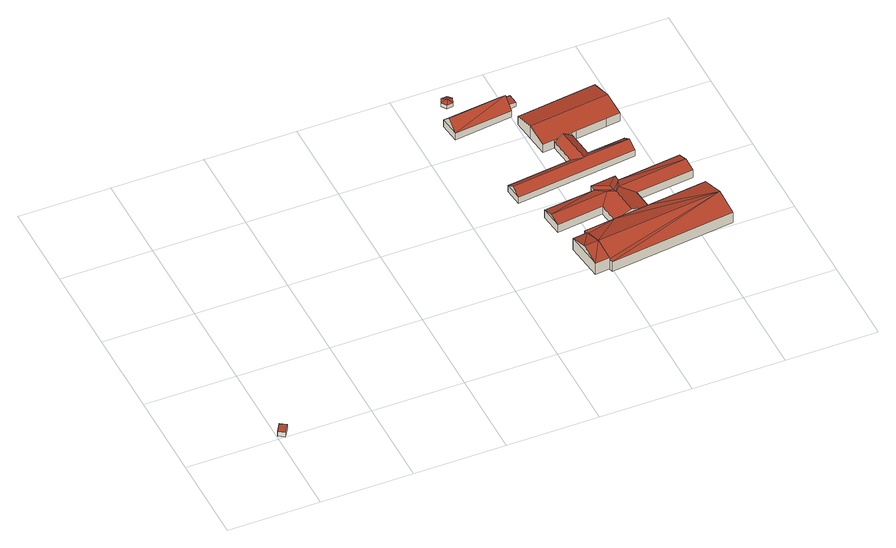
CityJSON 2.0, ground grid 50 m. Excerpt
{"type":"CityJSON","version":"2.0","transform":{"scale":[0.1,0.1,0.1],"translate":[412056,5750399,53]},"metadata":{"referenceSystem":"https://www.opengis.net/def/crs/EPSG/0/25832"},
"CityObjects":{
"building1":{"type":"Building","attributes":{"Gemeindeschluessel":"05570040","Geometrietyp2DReferenz":"3000","function":"51009_1610","roofType":"2100","measuredHeight":3.1},"geometry":[{"type":"Solid","lod":"2","boundaries":[[[[0,1,2,3]],[[4,5,1,0]],[[6,7,5,4]],[[3,2,7,6]],[[4,0,3,6]],[[1,5,7,2]]]],"semantics":{"surfaces":[{"type":"WallSurface"},{"type":"RoofSurface"},{"type":"GroundSurface"}],"values":[[0,0,0,0,1,2]]}}]},
"building2":{"type":"Building","attributes":{"Gemeindeschluessel":"05570040","Geometrietyp2DReferenz":"3000","function":"31001_1000","roofType":"3100","measuredHeight":10.64},"address":[{"country":"Germany","locality":"Sendenhorst","thoroughfareNumber":"31","thoroughfareName":"Berl"}],"geometry":[{"type":"Solid","lod":"2","boundaries":[[[[8,9,10,11]],[[12,13,9,8]],[[14,15,13,12]],[[11,10,15,14]],[[8,16,12]],[[14,17,11]],[[8,11,17]],[[17,16,8]],[[16,17,14]],[[14,12,16]],[[9,13,15,10]]]],"semantics":{"surfaces":[{"type":"WallSurface"},{"type":"RoofSurface"},{"type":"GroundSurface"}],"values":[[0,0,0,0,0,0,1,1,1,1,2]]}}]},
"building3":{"type":"Building","attributes":{"Gemeindeschluessel":"05570040","Geometrietyp2DReferenz":"3000","function":"51009_1610","roofType":"5000","measuredHeight":3.23},"geometry":[{"type":"Solid","lod":"2","boundaries":[[[[18,19,20,21]],[[22,23,19,18]],[[24,25,23,22]],[[26,27,25,24]],[[28,29,27,26]],[[21,20,29,28]],[[30,28,26,31]],[[31,26,24,32]],[[32,24,22,33]],[[22,18,33]],[[31,32,33,18,21,30]],[[21,28,30]],[[19,23,25,27,29,20]]]],"semantics":{"surfaces":[{"type":"WallSurface"},{"type":"RoofSurface"},{"type":"GroundSurface"}],"values":[[0,0,0,0,0,0,1,1,1,1,1,1,2]]}}]},
"building4":{"type":"Building","attributes":{"Gemeindeschluessel":"05570040","Geometrietyp2DReferenz":"3000","function":"31001_1000","roofType":"3100","measuredHeight":9.84},"address":[{"country":"Germany","locality":"Sendenhorst","thoroughfareNumber":"30","thoroughfareName":"Berl"}],"geometry":[{"type":"Solid","lod":"2","boundaries":[[[[34,35,36,37]],[[38,39,35,34]],[[40,41,39,38]],[[37,36,41,40]],[[34,42,38]],[[40,43,37]],[[43,42,34]],[[34,37,43]],[[40,38,42]],[[42,43,40]],[[35,39,41,36]]]],"semantics":{"surfaces":[{"type":"WallSurface"},{"type":"RoofSurface"},{"type":"GroundSurface"}],"values":[[0,0,0,0,0,0,1,1,1,1,2]]}}]},
"building5":{"type":"Building","attributes":{"Gemeindeschluessel":"05570040","Geometrietyp2DReferenz":"3000","function":"31001_2700","roofType":"5000","measuredHeight":7.26},"geometry":[{"type":"Solid","lod":"2","boundaries":[[[[44,45,46,47]],[[48,49,45,44]],[[50,51,49,48]],[[52,53,51,50]],[[54,55,53,52]],[[56,57,55,54]],[[58,59,57,56]],[[60,61,59,58]],[[62,63,61,60]],[[47,46,63,62]],[[64,60,58,65]],[[66,64,65,56,54,67]],[[67,52,50]],[[67,50,48]],[[67,48,44]],[[66,67,44]],[[47,68,66,44]],[[62,60,64,66,68]],[[65,58,56]],[[67,54,52]],[[68,47,62]],[[45,49,51,53,55,57,59,61,63,46]]]],"semantics":{"surfaces":[{"type":"WallSurface"},{"type":"RoofSurface"},{"type":"GroundSurface"}],"values":[[0,0,0,0,0,0,0,0,0,0,1,1,1,1,1,1,1,1,0,0,0,2]]}}]},
"building6":{"type":"Building","attributes":{"Gemeindeschluessel":"05570040","Geometrietyp2DReferenz":"3000","function":"31001_2700","roofType":"5000","measuredHeight":10.54},"geometry":[{"type":"Solid","lod":"2","boundaries":[[[[69,70,71,72]],[[73,74,70,69]],[[75,76,74,73]],[[77,78,76,75]],[[79,80,78,77]],[[81,10,80,79]],[[82,15,10,81]],[[72,71,15,82]],[[79,77,83]],[[81,79,83]],[[83,84,81]],[[83,75,73]],[[83,73,69]],[[84,83,69]],[[82,84,69]],[[69,72,82]],[[75,83,77]],[[81,84,82]],[[70,74,76,78,80,10,15,71]]]],"semantics":{"surfaces":[{"type":"WallSurface"},{"type":"RoofSurface"},{"type":"GroundSurface"}],"values":[[0,0,0,0,0,0,0,0,1,1,1,1,1,1,1,1,0,0,2]]}}]},
"building7":{"type":"Building","attributes":{"Gemeindeschluessel":"05570040","Geometrietyp2DReferenz":"3000","function":"31001_2700","roofType":"5000","measuredHeight":8.21},"geometry":[{"type":"Solid","lod":"2","boundaries":[[[[85,86,87,88]],[[89,90,86,85]],[[91,92,90,89]],[[93,94,92,91]],[[95,96,94,93]],[[97,98,96,95]],[[99,100,98,97]],[[101,74,100,99]],[[102,70,74,101]],[[103,104,70,102]],[[105,106,104,103]],[[88,87,106,105]],[[107,105,103,108]],[[109,108,103,102,110]],[[102,101,110]],[[109,110,101,99,111]],[[111,99,97,112]],[[97,95,112]],[[112,95,93]],[[111,112,93]],[[109,111,93]],[[109,93,113]],[[108,109,113]],[[108,113,85]],[[107,108,85]],[[85,88,107]],[[113,93,91,114]],[[91,89,114]],[[114,89,85,113]],[[88,105,107]],[[86,90,92,94,96,98,100,74,70,104,106,87]]]],"semantics":{"surfaces":[{"type":"WallSurface"},{"type":"RoofSurface"},{"type":"GroundSurface"}],"values":[[0,0,0,0,0,0,0,0,0,0,0,0,1,1,0,1,1,0,1,1,1,1,1,1,1,1,1,1,1,0,2]]}}]},
"building8":{"type":"Building","attributes":{"Gemeindeschluessel":"05570040","Geometrietyp2DReferenz":"3000","function":"51009_1611","roofType":"2100","measuredHeight":3.49},"geometry":[{"type":"Solid","lod":"2","boundaries":[[[[115,116,117,118]],[[119,120,116,115]],[[121,122,120,119]],[[118,117,122,121]],[[119,115,118,121]],[[116,120,122,117]]]],"semantics":{"surfaces":[{"type":"WallSurface"},{"type":"RoofSurface"},{"type":"GroundSurface"}],"values":[[0,0,0,0,1,2]]}}]},
"building9":{"type":"Building","attributes":{"Gemeindeschluessel":"05570040","Geometrietyp2DReferenz":"3000","function":"31001_2700","roofType":"3100","measuredHeight":8.44},"geometry":[{"type":"Solid","lod":"2","boundaries":[[[[123,124,125,126]],[[127,128,124,123]],[[129,130,128,127]],[[131,132,130,129]],[[133,134,132,131]],[[135,136,134,133]],[[137,138,136,135]],[[139,140,138,137]],[[141,142,140,139]],[[126,125,142,141]],[[135,133,131,137]],[[129,127,123,126,141,139,137,131]],[[124,128,130,132,134,136,138,140,142,125]]]],"semantics":{"surfaces":[{"type":"WallSurface"},{"type":"RoofSurface"},{"type":"GroundSurface"}],"values":[[0,0,0,0,0,0,0,0,0,0,1,1,2]]}}]}
},
"vertices":[
[3,24,31],[3,24,2],[36,2,2],[36,2,33],[35,73,31],[35,73,2],[69,51,33],[69,51,2],
[1905,445,81],[1905,445,8],[1985,455,8],[1985,455,81],[1880,656,81],[1880,656,8],[1960,666,81],[1960,666,8],[1892,551,114],[1972,561,114],
[1759,1895,36],[1759,1895,12],[1727,1892,12],[1727,1892,36],[1780,1873,36],[1780,1873,12],[1767,1840,36],[1767,1840,12],[1733,1837,36],[1733,1837,12],[1714,1863,36],[1714,1863,12],[1745,1867,44],[1746,1866,45],[1748,1866,45],[1748,1867,44],
[1984,1768,52],[1984,1768,11],[1666,1729,11],[1666,1729,52],[1998,1653,52],[1998,1653,11],[1680,1615,52],[1680,1615,11],[1991,1711,109],[1673,1672,109],
[2217,1225,48],[2217,1225,9],[2198,1376,9],[2198,1376,48],[2240,1228,48],[2240,1228,9],[2413,1249,48],[2413,1249,9],[2423,1250,48],[2423,1250,9],[2434,1150,48],[2434,1150,9],[1773,1070,48],[1773,1070,9],[1762,1171,48],[1762,1171,9],[2117,1213,48],[2117,1213,9],[2099,1364,48],[2099,1364,9],[2173,1169,82],[1767,1121,82],[2173,1170,82],[2428,1200,82],[2148,1370,81],
[2131,712,74],[2131,712,8],[1957,691,8],[1957,691,74],[2325,735,74],[2325,735,8],[2645,774,74],[2645,774,8],[2676,513,74],[2676,513,8],[1988,430,74],[1988,430,8],[1985,455,74],[1960,666,74],[2661,640,114],[1973,558,114],
[2130,958,58],[2130,958,8],[1847,924,8],[1847,924,58],[2126,992,58],[2126,992,8],[2263,1009,58],[2263,1009,8],[2267,975,58],[2267,975,8],[2615,1017,58],[2615,1017,8],[2630,892,58],[2630,892,8],[2311,854,58],[2311,854,8],[2325,735,58],[2131,712,58],[2117,831,58],[2117,831,8],[1862,800,58],[1862,800,8],[1855,862,79],[2171,900,79],[2210,870,90],[2228,724,91],[2241,909,79],[2622,955,79],[2207,898,81],[2203,932,81],
[2044,1775,36],[2044,1775,9],[1984,1768,9],[1984,1768,44],[2051,1716,36],[2051,1716,9],[1991,1708,44],[1991,1708,9],
[2198,1376,63],[2198,1376,10],[2222,1379,10],[2222,1379,63],[2099,1364,63],[2099,1364,10],[2034,1356,63],[2034,1356,10],[2019,1475,94],[2019,1475,10],[2005,1594,63],[2005,1594,10],[2443,1648,63],[2443,1648,10],[2458,1528,94],[2458,1528,10],[2472,1409,63],[2472,1409,10],[2395,1400,63],[2395,1400,10]
]}
